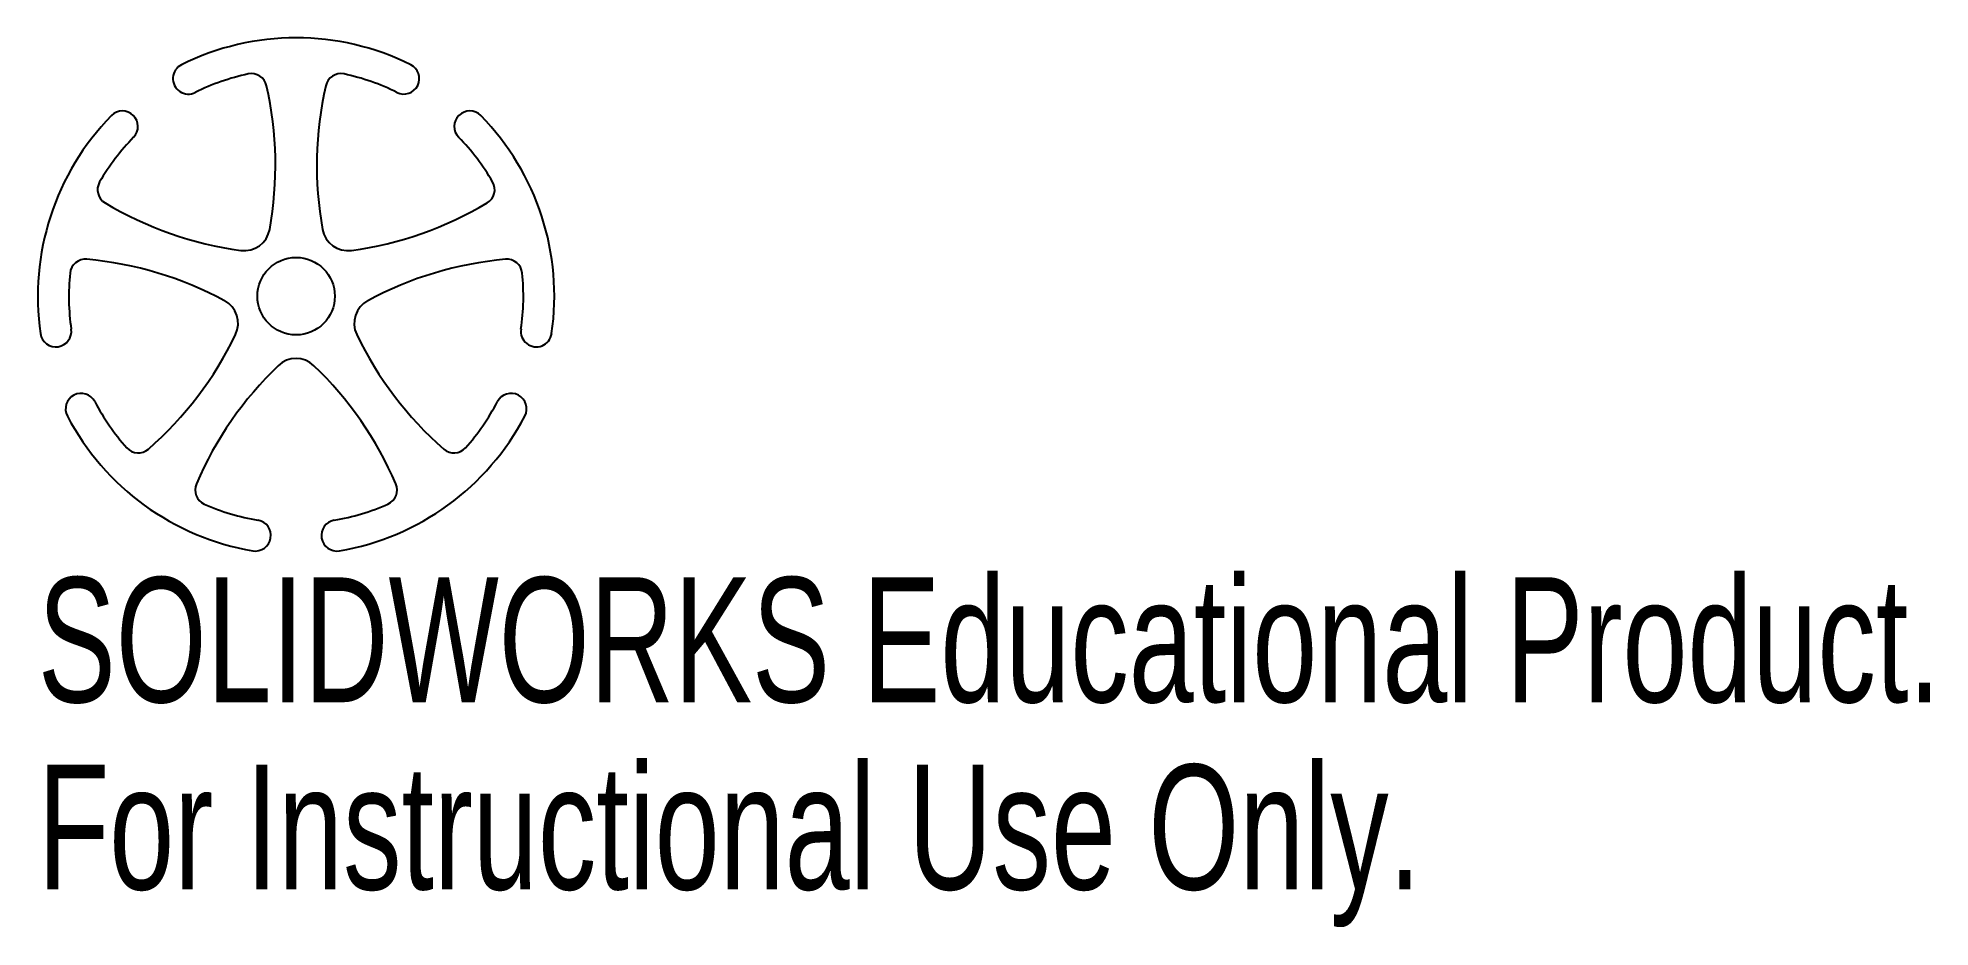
# Model space of a CAD drawing. Header units: millimetres. Extents: x -10 to 63.3, y -24.4 to 10.
import ezdxf

# ---------------------------------------------------------------- set-up
doc = ezdxf.new("R2010")
doc.units = ezdxf.units.MM
doc.styles.add('SLDTEXTSTYLE0', font='TXT', dxfattribs={"width": 0.7})

msp = doc.modelspace()

# ---------------------------------------------------------------- linework, layer by layer
at = {"color": 7, "linetype": 'Continuous', "lineweight": 25}
msp.add_circle((0, 0), 1.5, dxfattribs=at)
for centre, radius, start, end in [((0, 0), 10, 63.65641, 116.34359), ((-4.171, 8.424), 0.6, 116.34359, 296.34359), ((4.171, 8.424), 0.6, 243.65641, 63.65641), ((0, 0), 8.8, 102.17838, 116.34359), ((-1.73, 8.015), 0.6, 12.76518, 102.17838), ((-14.737, 5.069), 13.936, 349.73268, 12.76518), ((14.737, 5.069), 13.936, 167.23482, 190.26732), ((1.73, 8.015), 0.6, 77.82162, 167.23482), ((0, 0), 8.8, 63.65641, 77.82162), ((0, 0), 10, 135.65641, 188.34359), ((-6.723, 6.57), 0.6, 315.65641, 135.65641), ((6.723, 6.57), 0.6, 44.34359, 224.34359), ((0, 0), 10, 351.65641, 44.34359), ((0, 0), 8.8, 135.65641, 149.82162), ((0, 0), 8.8, 30.17838, 44.34359), ((-7.089, 4.122), 0.6, 149.82162, 239.23482), ((7.089, 4.122), 0.6, 300.76518, 30.17838), ((-0.267, 15.582), 13.936, 239.23482, 262.26732), ((0.267, 15.582), 13.936, 277.73268, 300.76518), ((-2.007, 2.763), 1, 262.26732, 349.73268), ((2.007, 2.763), 1, 190.26732, 277.73268), ((0, 0), 8.8, 174.17838, 188.34359), ((-8.158, 0.832), 0.6, 84.76518, 174.17838), ((-9.374, -12.449), 13.936, 61.73268, 84.76518), ((9.374, -12.449), 13.936, 95.23482, 118.26732), ((8.158, 0.832), 0.6, 5.82162, 95.23482), ((0, 0), 8.8, 351.65641, 5.82162), ((-3.248, -1.055), 1, 334.26732, 61.73268), ((3.248, -1.055), 1, 118.26732, 205.73268), ((-9.301, -1.364), 0.6, 188.34359, 8.34359), ((9.301, -1.364), 0.6, 171.65641, 351.65641), ((-14.901, 4.561), 13.936, 311.23482, 334.26732), ((14.901, 4.561), 13.936, 205.73268, 228.76518), ((8.943, -12.763), 13.936, 133.73268, 156.76518), ((0, -3.415), 1, 46.26732, 133.73268), ((-8.943, -12.763), 13.936, 23.23482, 46.26732), ((-8.326, -4.363), 0.6, 27.65641, 207.65641), ((0, 0), 8.8, 207.65641, 221.82162), ((0, 0), 8.8, 318.17838, 332.34359), ((8.326, -4.363), 0.6, 332.34359, 152.34359), ((0, 0), 10, 207.65641, 260.34359), ((0, 0), 10, 279.65641, 332.34359), ((-6.111, -5.468), 0.6, 221.82162, 311.23482), ((6.111, -5.468), 0.6, 228.76518, 318.17838), ((-3.312, -7.501), 0.6, 156.76518, 246.17838), ((3.312, -7.501), 0.6, 293.82162, 23.23482), ((0, 0), 8.8, 246.17838, 260.34359), ((0, 0), 8.8, 279.65641, 293.82162), ((-1.577, -9.267), 0.6, 260.34359, 80.34359), ((1.577, -9.267), 0.6, 99.65641, 279.65641)]:
    msp.add_arc(centre, radius, start, end, dxfattribs=at)

# ---------------------------------------------------------------- texts
at = {"color": 7, "linetype": 'Continuous', "char_height": 4.83362, "attachment_point": 1, "style": 'SLDTEXTSTYLE0'}
for s, insert in [('SOLIDWORKS Educational Product.', (-10, -10.886)), ('For Instructional Use Only.', (-10, -18.137))]:
    msp.add_mtext(s, dxfattribs=dict(at, insert=insert))

doc.saveas('drawing.dxf')
